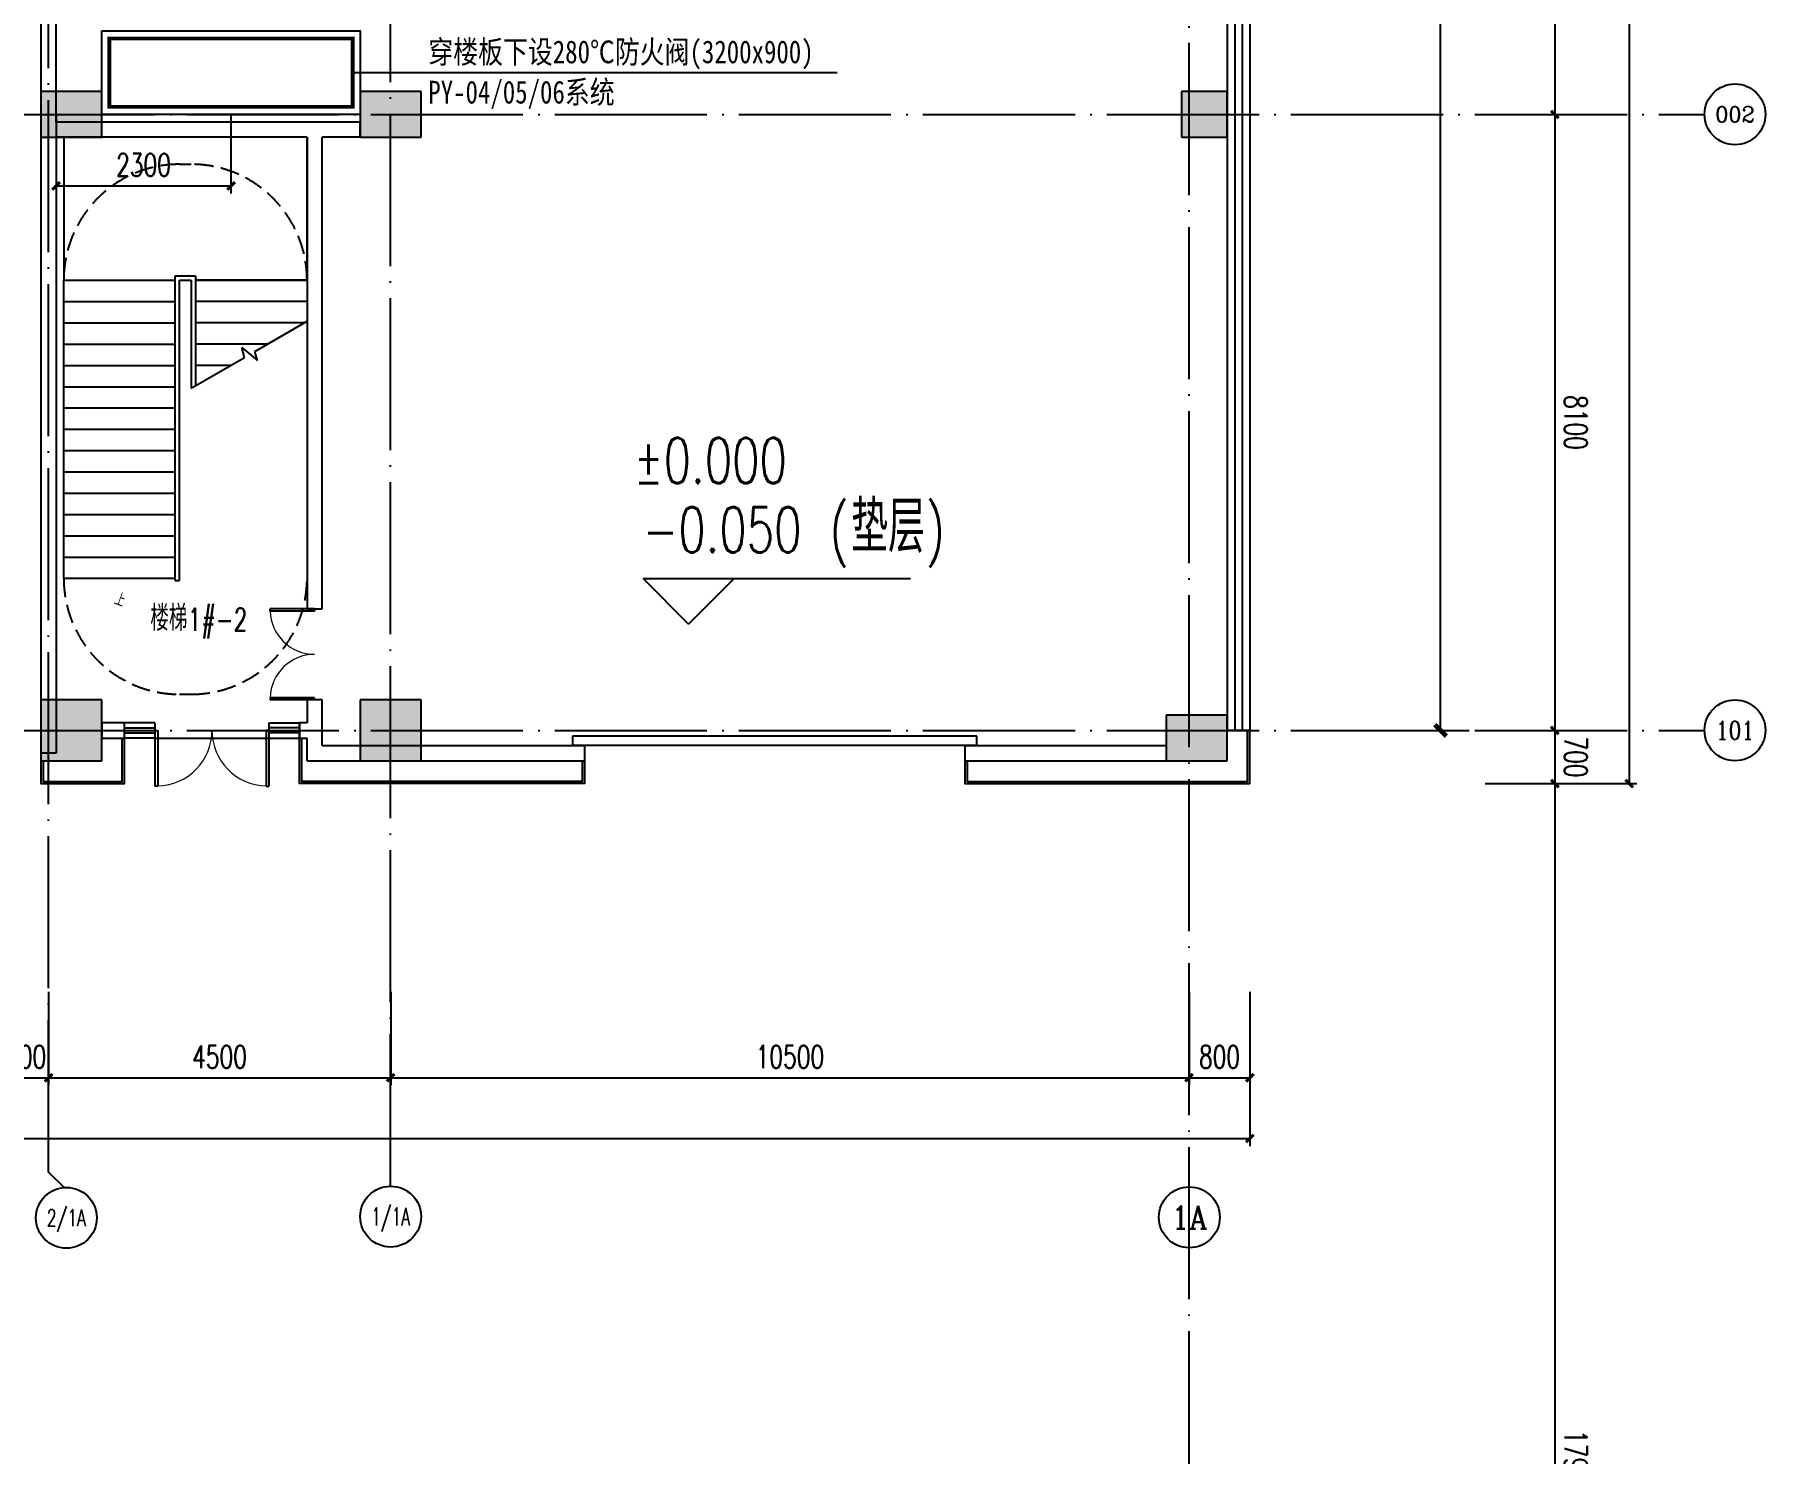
# Model space of a CAD drawing. Extents: x -555607 to 460190, y 498714 to 1664455.
# Drawn here: x -144037 to -121275, y 732312 to 750970 of the extents above; entities that cross this region are included whole.
import ezdxf
from ezdxf.enums import TextEntityAlignment as Align

# ---------------------------------------------------------------- set-up
doc = ezdxf.new("R2010")
doc.units = 0
doc.header["$LTSCALE"] = 1000
doc.header["$MEASUREMENT"] = 0
for name, pattern in [('10平面$0$DASH', [0.35, 0.25, -0.1]), ('DASH', [0.35, 0.25, -0.1]), ('DOTE', [2.42, 2, -0.2, 0.02, -0.2])]:
    doc.linetypes.add(name, pattern=pattern)
doc.layers.get('Defpoints').update_dxf_attribs({"color": 210})
for name, color, linetype in [('10平面$0$WINDOW', 8, 'Continuous'), ('A-AXIS-D', 1, 'Continuous'), ('A-AXIS-DOTE', 14, 'DOTE'), ('A-CURTAIN', 134, 'Continuous'), ('A-SFCE', 30, 'Continuous'), ('A-STAIR', 150, 'Continuous'), ('A-TEXT', 61, 'Continuous'), ('A-防火门窗', 8, 'Continuous'), ('AS-COLN', 6, 'Continuous'), ('AS-WALL', 40, 'Continuous'), ('CURTWALL', 4, 'Continuous'), ('DUCT-暖通风管', 7, 'Continuous'), ('PUB_HATCH', 8, 'Continuous'), ('TH_DIM', 3, 'Continuous'), ('建-标高', 3, 'Continuous'), ('建-窗', 8, 'Continuous'), ('建-箭头', 3, 'Continuous'), ('暖通', 7, 'Continuous')]:
    doc.layers.add(name, color=color, linetype=linetype)
doc.styles.add('-黑体', font='simhei.ttf', dxfattribs={"width": 0.8})
doc.styles.add('_TCH_AXIS', font='COMPLEX', dxfattribs={"bigfont": 'GBCBIG'})
doc.styles.add('_TCH_DIM_T3', font='SIMPLEX', dxfattribs={"width": 0.705882, "bigfont": 'GBCBIG'})
doc.styles.add('A-DIM_T3', font='SIMPLEX', dxfattribs={"width": 0.705882, "bigfont": 'GBCBIG'})
doc.styles.add('A-STANDARD', font='SIMPLEX', dxfattribs={"bigfont": 'GBCBIG'})
doc.styles.add('图框宋体', font='', dxfattribs={"width": 0.75})
doc.styles.get('图框宋体').set_extended_font_data('SimSun')
doc.dimstyles.new('_TCH_ARCH&&100', dxfattribs={"dimtxt": 297.5, "dimasz": 100, "dimexe": 100, "dimexo": 100, "dimgap": 126.25, "dimtad": 1, "dimdec": 0, "dimzin": 0, "dimdsep": 46, "dimtxsty": '_TCH_DIM_T3', "dimblk": 'ARCHTICK', "dimcen": 0.09, "dimclrt": 7, "dimazin": 2, "dimtfac": 1, "dimtdec": 0, "dimtix": 1, "dimtmove": 2, "dimatfit": 3, "dimfxl": 100, "dimtolj": 1, "dimtzin": 0, "dimarcsym": 0})
doc.dimstyles.new('_TCH_ARCH&&150', dxfattribs={"dimtxt": 446.25, "dimasz": 150, "dimexe": 375, "dimexo": 450, "dimgap": 150, "dimtad": 1, "dimdec": 0, "dimzin": 0, "dimdsep": 46, "dimtxsty": '_TCH_DIM_T3', "dimblk": 'ARCHTICK', "dimcen": 0.09, "dimclrt": 7, "dimazin": 2, "dimtfac": 1, "dimtdec": 0, "dimtix": 1, "dimtmove": 2, "dimatfit": 3, "dimfxl": 1, "dimtolj": 1, "dimtzin": 0, "dimarcsym": 0})
doc.dimstyles.new('A-DIM&&100', dxfattribs={"dimtxt": 297.5, "dimasz": 100, "dimexe": 100, "dimexo": 100, "dimgap": 126.25, "dimtad": 1, "dimdec": 0, "dimzin": 0, "dimdsep": 46, "dimtxsty": 'A-DIM_T3', "dimblk": 'ARCHTICK', "dimcen": 0.09, "dimclrt": 7, "dimazin": 2, "dimtfac": 1, "dimtdec": 0, "dimtix": 1, "dimtmove": 2, "dimatfit": 3, "dimfxl": 1, "dimtolj": 1, "dimtzin": 0, "dimarcsym": 0})

# ---------------------------------------------------------------- blocks, each defined once
blk = doc.blocks.new('_ArchTick')
at = {"color": 0, "linetype": 'ByBlock', "const_width": 0.4}
blk.add_lwpolyline([(-0.5, -0.5), (0.5, 0.5)], dxfattribs=at)
blk = doc.blocks.new('*D154')
at = {"layer": 'A-AXIS-D', "color": 0, "lineweight": -2, "transparency": 16777216}
for p, q in [((-254554, 738280), (-254554, 736353)), ((-128054, 738280), (-128054, 736353)), ((-254554, 736453), (-128054, 736453))]:
    blk.add_line(p, q, dxfattribs=at)
at = {"layer": 'Defpoints', "color": 0, "transparency": 16777216}
for p in [(-254554, 738380), (-128054, 738380), (-128054, 736453)]:
    blk.add_point(p, dxfattribs=at)
at = {"layer": 'A-AXIS-D', "color": 0, "lineweight": -2, "transparency": 16777216, "xscale": 100, "yscale": 100, "zscale": 100, "rotation": 180}
blk.add_blockref('_ArchTick', (-254554, 736453), dxfattribs=at)
at = {"layer": 'A-AXIS-D', "color": 0, "lineweight": -2, "transparency": 16777216, "xscale": 100, "yscale": 100, "zscale": 100}
blk.add_blockref('_ArchTick', (-128054, 736453), dxfattribs=at)
at = {"layer": 'A-AXIS-D', "color": 7, "transparency": 16777216, "insert": (-191304, 736728), "char_height": 297.5, "attachment_point": 5, "style": '_TCH_DIM_T3'}
blk.add_mtext('\\A1;126500', dxfattribs=at)
blk = doc.blocks.new('*D163')
at = {"layer": 'A-AXIS-D', "color": 0, "lineweight": -2, "transparency": 16777216}
for p, q in [((-144454, 738380), (-144454, 737153)), ((-143854, 738380), (-143854, 737153)), ((-144454, 737253), (-143854, 737253))]:
    blk.add_line(p, q, dxfattribs=at)
at = {"layer": 'Defpoints', "color": 0, "transparency": 16777216}
for p in [(-144454, 738480), (-143854, 738480), (-143854, 737253)]:
    blk.add_point(p, dxfattribs=at)
at = {"layer": 'A-AXIS-D', "color": 0, "lineweight": -2, "transparency": 16777216, "xscale": 100, "yscale": 100, "zscale": 100, "rotation": 180}
blk.add_blockref('_ArchTick', (-144454, 737253), dxfattribs=at)
at = {"layer": 'A-AXIS-D', "color": 0, "lineweight": -2, "transparency": 16777216, "xscale": 100, "yscale": 100, "zscale": 100}
blk.add_blockref('_ArchTick', (-143854, 737253), dxfattribs=at)
at = {"layer": 'A-AXIS-D', "color": 7, "transparency": 16777216, "insert": (-144154, 737528), "char_height": 297.5, "attachment_point": 5, "style": '_TCH_DIM_T3'}
blk.add_mtext('\\A1;600', dxfattribs=at)
blk = doc.blocks.new('*D164')
at = {"layer": 'A-AXIS-D', "color": 0, "lineweight": -2, "transparency": 16777216}
for p, q in [((-143854, 738380), (-143854, 737153)), ((-139354, 738380), (-139354, 737153)), ((-143854, 737253), (-139354, 737253))]:
    blk.add_line(p, q, dxfattribs=at)
at = {"layer": 'Defpoints', "color": 0, "transparency": 16777216}
for p in [(-143854, 738480), (-139354, 738480), (-139354, 737253)]:
    blk.add_point(p, dxfattribs=at)
at = {"layer": 'A-AXIS-D', "color": 0, "lineweight": -2, "transparency": 16777216, "xscale": 100, "yscale": 100, "zscale": 100, "rotation": 180}
blk.add_blockref('_ArchTick', (-143854, 737253), dxfattribs=at)
at = {"layer": 'A-AXIS-D', "color": 0, "lineweight": -2, "transparency": 16777216, "xscale": 100, "yscale": 100, "zscale": 100}
blk.add_blockref('_ArchTick', (-139354, 737253), dxfattribs=at)
at = {"layer": 'A-AXIS-D', "color": 7, "transparency": 16777216, "insert": (-141604, 737528), "char_height": 297.5, "attachment_point": 5, "style": '_TCH_DIM_T3'}
blk.add_mtext('\\A1;4500', dxfattribs=at)
blk = doc.blocks.new('*D165')
at = {"layer": 'A-AXIS-D', "color": 0, "lineweight": -2, "transparency": 16777216}
for p, q in [((-139354, 738380), (-139354, 737153)), ((-128854, 738380), (-128854, 737153)), ((-139354, 737253), (-128854, 737253))]:
    blk.add_line(p, q, dxfattribs=at)
at = {"layer": 'Defpoints', "color": 0, "transparency": 16777216}
for p in [(-139354, 738480), (-128854, 738480), (-128854, 737253)]:
    blk.add_point(p, dxfattribs=at)
at = {"layer": 'A-AXIS-D', "color": 0, "lineweight": -2, "transparency": 16777216, "xscale": 100, "yscale": 100, "zscale": 100, "rotation": 180}
blk.add_blockref('_ArchTick', (-139354, 737253), dxfattribs=at)
at = {"layer": 'A-AXIS-D', "color": 0, "lineweight": -2, "transparency": 16777216, "xscale": 100, "yscale": 100, "zscale": 100}
blk.add_blockref('_ArchTick', (-128854, 737253), dxfattribs=at)
at = {"layer": 'A-AXIS-D', "color": 7, "transparency": 16777216, "insert": (-134104, 737528), "char_height": 297.5, "attachment_point": 5, "style": '_TCH_DIM_T3'}
blk.add_mtext('\\A1;10500', dxfattribs=at)
blk = doc.blocks.new('*D166')
at = {"layer": 'A-AXIS-D', "color": 0, "lineweight": -2, "transparency": 16777216}
for p, q in [((-128854, 738380), (-128854, 737153)), ((-128054, 738380), (-128054, 737153)), ((-128854, 737253), (-128054, 737253))]:
    blk.add_line(p, q, dxfattribs=at)
at = {"layer": 'Defpoints', "color": 0, "transparency": 16777216}
for p in [(-128854, 738480), (-128054, 738480), (-128054, 737253)]:
    blk.add_point(p, dxfattribs=at)
at = {"layer": 'A-AXIS-D', "color": 0, "lineweight": -2, "transparency": 16777216, "xscale": 100, "yscale": 100, "zscale": 100, "rotation": 180}
blk.add_blockref('_ArchTick', (-128854, 737253), dxfattribs=at)
at = {"layer": 'A-AXIS-D', "color": 0, "lineweight": -2, "transparency": 16777216, "xscale": 100, "yscale": 100, "zscale": 100}
blk.add_blockref('_ArchTick', (-128054, 737253), dxfattribs=at)
at = {"layer": 'A-AXIS-D', "color": 7, "transparency": 16777216, "insert": (-128454, 737528), "char_height": 297.5, "attachment_point": 5, "style": '_TCH_DIM_T3'}
blk.add_mtext('\\A1;800', dxfattribs=at)
blk = doc.blocks.new('*D169')
at = {"layer": 'A-AXIS-D', "color": 0, "lineweight": -2, "transparency": 16777216}
for p, q in [((-124860, 832520), (-122965, 832520)), ((-123065, 832520), (-123065, 741120)), ((-124860, 741120), (-122965, 741120))]:
    blk.add_line(p, q, dxfattribs=at)
at = {"layer": 'Defpoints', "color": 0, "transparency": 16777216}
for p in [(-124960, 832520), (-124960, 741120), (-123065, 741120)]:
    blk.add_point(p, dxfattribs=at)
at = {"layer": 'A-AXIS-D', "color": 0, "lineweight": -2, "transparency": 16777216, "xscale": 100, "yscale": 100, "zscale": 100}
for p, rotation in [((-123065, 832520), 90), ((-123065, 741120), 270)]:
    blk.add_blockref('_ArchTick', p, dxfattribs=dict(at, rotation=rotation))
at = {"layer": 'A-AXIS-D', "color": 7, "transparency": 16777216, "insert": (-122790, 786820), "char_height": 297.5, "attachment_point": 5, "rotation": 270, "style": '_TCH_DIM_T3'}
blk.add_mtext('\\A1;91400', dxfattribs=at)
blk = doc.blocks.new('*D211')
at = {"layer": 'A-AXIS-D', "color": 0, "lineweight": -2, "transparency": 16777216}
for p, q in [((-124960, 758020), (-123944, 758020)), ((-124044, 758020), (-124044, 749920)), ((-124960, 749920), (-123944, 749920))]:
    blk.add_line(p, q, dxfattribs=at)
at = {"layer": 'Defpoints', "color": 0, "transparency": 16777216}
for p in [(-125060, 758020), (-125060, 749920), (-124044, 749920)]:
    blk.add_point(p, dxfattribs=at)
at = {"layer": 'A-AXIS-D', "color": 0, "lineweight": -2, "transparency": 16777216, "xscale": 100, "yscale": 100, "zscale": 100}
for p, rotation in [((-124044, 758020), 90), ((-124044, 749920), 270)]:
    blk.add_blockref('_ArchTick', p, dxfattribs=dict(at, rotation=rotation))
at = {"layer": 'A-AXIS-D', "color": 7, "transparency": 16777216, "insert": (-123769, 753970), "char_height": 297.5, "attachment_point": 5, "rotation": 270, "style": 'A-DIM_T3'}
blk.add_mtext('\\A1;8100', dxfattribs=at)
blk = doc.blocks.new('*D212')
at = {"layer": 'A-AXIS-D', "color": 0, "lineweight": -2, "transparency": 16777216}
for p, q in [((-124960, 749920), (-123944, 749920)), ((-124044, 749920), (-124044, 741820)), ((-124960, 741820), (-123944, 741820))]:
    blk.add_line(p, q, dxfattribs=at)
at = {"layer": 'Defpoints', "color": 0, "transparency": 16777216}
for p in [(-125060, 749920), (-125060, 741820), (-124044, 741820)]:
    blk.add_point(p, dxfattribs=at)
at = {"layer": 'A-AXIS-D', "color": 0, "lineweight": -2, "transparency": 16777216, "xscale": 100, "yscale": 100, "zscale": 100}
for p, rotation in [((-124044, 749920), 90), ((-124044, 741820), 270)]:
    blk.add_blockref('_ArchTick', p, dxfattribs=dict(at, rotation=rotation))
at = {"layer": 'A-AXIS-D', "color": 7, "transparency": 16777216, "insert": (-123769, 745870), "char_height": 297.5, "attachment_point": 5, "rotation": 270, "style": 'A-DIM_T3'}
blk.add_mtext('\\A1;8100', dxfattribs=at)
blk = doc.blocks.new('*D213')
at = {"layer": 'A-AXIS-D', "color": 0, "lineweight": -2, "transparency": 16777216}
for p, q in [((-124960, 741820), (-123944, 741820)), ((-124044, 741820), (-124044, 741120)), ((-124960, 741120), (-123944, 741120))]:
    blk.add_line(p, q, dxfattribs=at)
at = {"layer": 'Defpoints', "color": 0, "transparency": 16777216}
for p in [(-125060, 741820), (-125060, 741120), (-124044, 741120)]:
    blk.add_point(p, dxfattribs=at)
at = {"layer": 'A-AXIS-D', "color": 0, "lineweight": -2, "transparency": 16777216, "xscale": 100, "yscale": 100, "zscale": 100}
for p, rotation in [((-124044, 741820), 90), ((-124044, 741120), 270)]:
    blk.add_blockref('_ArchTick', p, dxfattribs=dict(at, rotation=rotation))
at = {"layer": 'A-AXIS-D', "color": 7, "transparency": 16777216, "insert": (-123769, 741470), "char_height": 297.5, "attachment_point": 5, "rotation": 270, "style": 'A-DIM_T3'}
blk.add_mtext('\\A1;700', dxfattribs=at)
blk = doc.blocks.new('*D214')
at = {"layer": 'A-AXIS-D', "color": 0, "lineweight": -2, "transparency": 16777216}
for p, q in [((-124960, 741120), (-123944, 741120)), ((-124044, 741120), (-124044, 723220)), ((-124960, 723220), (-123944, 723220))]:
    blk.add_line(p, q, dxfattribs=at)
at = {"layer": 'Defpoints', "color": 0, "transparency": 16777216}
for p in [(-125060, 741120), (-125060, 723220), (-124044, 723220)]:
    blk.add_point(p, dxfattribs=at)
at = {"layer": 'A-AXIS-D', "color": 0, "lineweight": -2, "transparency": 16777216, "xscale": 100, "yscale": 100, "zscale": 100}
for p, rotation in [((-124044, 741120), 90), ((-124044, 723220), 270)]:
    blk.add_blockref('_ArchTick', p, dxfattribs=dict(at, rotation=rotation))
at = {"layer": 'A-AXIS-D', "color": 7, "transparency": 16777216, "insert": (-123769, 732170), "char_height": 297.5, "attachment_point": 5, "rotation": 270, "style": 'A-DIM_T3'}
blk.add_mtext('\\A1;17900', dxfattribs=at)
blk = doc.blocks.new('WINDOW2DLIB$DYNSTYLE$00000005')
at = {"color": 0}
for points in [[(-0.5, 0.5), (-0.5, -0.5)], [(-0.5, 0.5), (0.5, 0.5)], [(0.5, 0.167), (-0.5, 0.167)], [(0.5, -0.5), (0.5, 0.5)], [(0.5, -0.167), (-0.5, -0.167)], [(-0.5, -0.5), (0.5, -0.5)]]:
    blk.add_lwpolyline(points, dxfattribs=at)
blk = doc.blocks.new('DOOR2DLIB$SYSLIB$00000108')
at = {"color": 0}
for p, q in [((-0.5, 0), (-0.5, 0.4875)), ((-0.475, 0.4875), (-0.5, 0.4875)), ((-0.475, 0), (-0.475, 0.4875)), ((0.475, 0), (0.475, 0.4875)), ((0.475, 0.4875), (0.5, 0.4875)), ((0.5, 0), (0.5, 0.4875)), ((-0.5, 0), (-0.475, 0)), ((0.5, 0), (0.475, 0))]:
    blk.add_line(p, q, dxfattribs=at)
at = {"color": 0, "lineweight": 13}
for centre, start, end in [((-0.4875, 0), 0, 88.53072), ((0.4875, 0), 91.46928, 180)]:
    blk.add_arc(centre, 0.4875, start, end, dxfattribs=at)
blk = doc.blocks.new('$DorLib2D$00000002')
for p, q in [((-0.5, 0), (-0.5, 0.4875)), ((-0.475, 0.4875), (-0.5, 0.4875)), ((-0.475, 0), (-0.475, 0.4875)), ((0.475, 0), (0.475, 0.4875)), ((0.475, 0.4875), (0.5, 0.4875)), ((0.5, 0), (0.5, 0.4875)), ((-0.5, 0), (-0.475, 0)), ((0.5, 0), (0.475, 0))]:
    blk.add_line(p, q)
at = {"lineweight": 13}
for centre, start, end in [((-0.4875, 0), 0, 88.53072), ((0.4875, 0), 91.46928, 180)]:
    blk.add_arc(centre, 0.4875, start, end, dxfattribs=at)
blk = doc.blocks.new('10平面$0$$DorLib2D$00000126')
at = {"color": 0, "linetype": 'Continuous'}
for p, q in [((-0.532, 0.5), (-0.532, 0.9)), ((0.532, 0.9), (0.532, 0.5))]:
    blk.add_line(p, q, dxfattribs=at)
at = {"color": 0, "linetype": '10平面$0$DASH'}
for p, q in [((-0.532, 0.9), (0.532, 0.9)), ((-0.532, 0.5), (0.532, 0.5))]:
    blk.add_line(p, q, dxfattribs=at)
blk = doc.blocks.new('*D571')
at = {"layer": 'Defpoints', "color": 0, "transparency": 16777216}
for p in [(-143754, 750020), (-141454, 750020), (-141454, 748981)]:
    blk.add_point(p, dxfattribs=at)
at = {"layer": 'TH_DIM', "color": 0, "lineweight": -2, "transparency": 16777216}
for p, q in [((-143754, 749920), (-143754, 748881)), ((-141454, 749920), (-141454, 748881)), ((-143754, 748981), (-141454, 748981))]:
    blk.add_line(p, q, dxfattribs=at)
at = {"layer": 'TH_DIM', "color": 0, "lineweight": -2, "transparency": 16777216, "xscale": 100, "yscale": 100, "zscale": 100, "rotation": 180}
blk.add_blockref('_ArchTick', (-143754, 748981), dxfattribs=at)
at = {"layer": 'TH_DIM', "color": 0, "lineweight": -2, "transparency": 16777216, "xscale": 100, "yscale": 100, "zscale": 100}
blk.add_blockref('_ArchTick', (-141454, 748981), dxfattribs=at)
at = {"layer": 'TH_DIM', "color": 7, "transparency": 16777216, "insert": (-142604, 749256), "char_height": 297.5, "attachment_point": 5, "style": '_TCH_DIM_T3'}
blk.add_mtext('\\A1;2300', dxfattribs=at)
blk = doc.blocks.new('*D621')
at = {"layer": 'Defpoints', "color": 0, "transparency": 16777216}
for p in [(-127182, 823720), (-125547, 823720), (-127182, 741820)]:
    blk.add_point(p, dxfattribs=at)
at = {"layer": 'TH_DIM', "color": 0, "lineweight": -2, "transparency": 16777216}
for p, q in [((-126732, 823720), (-125172, 823720)), ((-125547, 741820), (-125547, 823720)), ((-126732, 741820), (-125172, 741820))]:
    blk.add_line(p, q, dxfattribs=at)
at = {"layer": 'TH_DIM', "color": 0, "lineweight": -2, "transparency": 16777216, "xscale": 150, "yscale": 150, "zscale": 150}
for p, rotation in [((-125547, 823720), 90), ((-125547, 741820), 270)]:
    blk.add_blockref('_ArchTick', p, dxfattribs=dict(at, rotation=rotation))
at = {"layer": 'TH_DIM', "color": 7, "transparency": 16777216, "insert": (-125995, 782770), "char_height": 446.25, "attachment_point": 5, "rotation": 90, "style": '图框宋体'}
blk.add_mtext('\\A1;本侧101轴至011轴储烟仓以下开窗(门)面积共计:29.4平方', dxfattribs=at)

msp = doc.modelspace()

# ---------------------------------------------------------------- hatches: boundary and pattern name
at = {"layer": 'PUB_HATCH'}
for points in [[(-143954.2, 749620), (-143154.2, 749620), (-143154.2, 750220), (-143954.2, 750220)], [(-139754.2, 749620), (-138954.2, 749620), (-138954.2, 750220), (-139754.2, 750220)], [(-128954.2, 749620), (-128354.2, 749620), (-128354.2, 750220), (-128954.2, 750220)], [(-143954.2, 741420), (-143154.2, 741420), (-143154.2, 742220), (-143954.2, 742220)], [(-139754.2, 741420), (-138954.2, 741420), (-138954.2, 742220), (-139754.2, 742220)], [(-129154.2, 741420), (-128354.2, 741420), (-128354.2, 742020), (-129154.2, 742020)]]:
    msp.add_hatch(color=256, dxfattribs=at).paths.add_polyline_path(points)

# ---------------------------------------------------------------- linework, layer by layer
at = {"layer": '10平面$0$WINDOW'}
msp.add_line((-142454.2, 741720), (-140954.2, 741720), dxfattribs=at)
at = {"layer": 'A-AXIS-D'}
for centre in [(-121674.9, 749921.1), (-121674.9, 741821.1), (-143619.1, 735410), (-139354.2, 735426.1), (-128850.9, 735417)]:
    msp.add_circle(centre, 400, dxfattribs=at)
at = {"layer": 'A-AXIS-DOTE', "color": 250}
for p, q in [((-139354.2, 735826.1), (-139354.2, 841482.3)), ((-128854.2, 540740), (-128854.2, 841482.3)), ((-143854.2, 736010), (-143854.2, 841220)), ((-144454.2, 749920), (-122074.9, 749920)), ((-144454.2, 741820), (-122074.9, 741820)), ((-143649.3, 735808.9), (-143854.2, 736010))]:
    msp.add_line(p, q, dxfattribs=at)
at = {"layer": 'A-CURTAIN', "color": 8}
for points in [[(-131804.2, 741420), (-131804.2, 741120), (-128054.2, 741120), (-128054.2, 741820)], [(-131774.2, 741420), (-131774.2, 741150), (-128084.2, 741150), (-128084.2, 741820)], [(-143954.2, 741420), (-143954.2, 741120), (-142854.2, 741120), (-142854.2, 741720)], [(-143924.2, 741420), (-143924.2, 741150), (-142884.2, 741150), (-142884.2, 741720)], [(-136804.2, 741420), (-136804.2, 741120), (-140554.2, 741120), (-140554.2, 741720)], [(-136834.2, 741420), (-136834.2, 741150), (-140524.2, 741150), (-140524.2, 741720)]]:
    msp.add_lwpolyline(points, dxfattribs=at)
at = {"layer": 'A-SFCE', "color": 250, "linetype": 'DASH'}
for p, q in [((-142129.2, 749265), (-141979.2, 749265)), ((-142129.2, 742295), (-141979.2, 742295))]:
    msp.add_line(p, q, dxfattribs=at)
for points in [[(-143654.2, 747740, -0.4142136), (-142129.2, 749265)], [(-140454.2, 747740, 0.4142136), (-141979.2, 749265)], [(-143654.2, 743820, 0.4142136), (-142129.2, 742295)], [(-140454.2, 743820, -0.4142136), (-141979.2, 742295)]]:
    msp.add_lwpolyline(points, format="xyb", dxfattribs=at)
at = {"layer": 'A-STAIR', "color": 8}
for p, q in [((-140454.2, 749620), (-143654.2, 749620)), ((-143654.2, 749620), (-143654.2, 747740)), ((-140454.2, 747740), (-140454.2, 749620)), ((-143654.2, 743820), (-143654.2, 747740)), ((-143654.2, 747740), (-142189.2, 747740)), ((-143654.2, 747740), (-142189.2, 747740)), ((-142189.2, 743790), (-142189.2, 747800)), ((-142189.2, 747800), (-141919.2, 747800)), ((-142129.2, 743820), (-142129.2, 747740)), ((-142129.2, 743790), (-142129.2, 747740)), ((-142129.2, 747740), (-141979.2, 747740)), ((-142129.2, 747740), (-141979.2, 747740)), ((-141979.2, 747740), (-141979.2, 746319.8)), ((-141979.2, 747740), (-141979.2, 746319.8)), ((-141919.2, 747800), (-141919.2, 746354.4)), ((-140454.2, 747740), (-141919.2, 747740)), ((-141919.2, 747740), (-140454.2, 747740)), ((-140454.2, 747740), (-140454.2, 747200.2)), ((-143654.2, 747460), (-142189.2, 747460)), ((-140454.2, 747460), (-141919.2, 747460)), ((-143654.2, 747180), (-142189.2, 747180)), ((-140489.2, 747180), (-141919.2, 747180)), ((-141138.9, 746804.9), (-140454.2, 747200.2)), ((-143654.2, 746900), (-142189.2, 746900)), ((-140974.2, 746900), (-141919.2, 746900)), ((-141277.2, 746725.1), (-141312.1, 746855.5)), ((-141312.1, 746855.5), (-141106.1, 746682.6)), ((-143654.2, 746620), (-142189.2, 746620)), ((-141979.2, 746319.8), (-141277.2, 746725.1)), ((-141459.2, 746620), (-141919.2, 746620)), ((-141106.1, 746682.6), (-141138.9, 746804.9)), ((-143654.2, 746340), (-142189.2, 746340)), ((-143654.2, 746060), (-142189.2, 746060)), ((-143654.2, 745780), (-142189.2, 745780)), ((-143654.2, 745500), (-142189.2, 745500)), ((-143654.2, 745220), (-142189.2, 745220)), ((-143654.2, 744940), (-142189.2, 744940)), ((-143654.2, 744660), (-142189.2, 744660)), ((-143654.2, 744380), (-142189.2, 744380)), ((-143654.2, 744100), (-142189.2, 744100)), ((-143654.2, 743820), (-142189.2, 743820)), ((-142189.2, 743790), (-142129.2, 743790))]:
    msp.add_line(p, q, dxfattribs=at)
at = {"layer": 'AS-COLN'}
for p, q in [((-143154.2, 750220), (-143954.2, 750220)), ((-143954.2, 750220), (-143954.2, 749620)), ((-143154.2, 749620), (-143154.2, 750220)), ((-138954.2, 750220), (-139754.2, 750220)), ((-139754.2, 750220), (-139754.2, 749620)), ((-138954.2, 749620), (-138954.2, 750220)), ((-128354.2, 750220), (-128954.2, 750220)), ((-128954.2, 750220), (-128954.2, 749620)), ((-128354.2, 749620), (-128354.2, 750220)), ((-143954.2, 749620), (-143154.2, 749620)), ((-139754.2, 749620), (-138954.2, 749620)), ((-128954.2, 749620), (-128354.2, 749620))]:
    msp.add_line(p, q, dxfattribs=at)
at = {"layer": 'AS-COLN', "color": 3}
for p, q in [((-143154.2, 742220), (-143954.2, 742220)), ((-143954.2, 742220), (-143954.2, 741420)), ((-143154.2, 741420), (-143154.2, 742220)), ((-138954.2, 742220), (-139754.2, 742220)), ((-139754.2, 742220), (-139754.2, 741420)), ((-138954.2, 741420), (-138954.2, 742220)), ((-128354.2, 742020), (-129154.2, 742020)), ((-129154.2, 742020), (-129154.2, 741420)), ((-128354.2, 741420), (-128354.2, 742020)), ((-143954.2, 741420), (-143154.2, 741420)), ((-139754.2, 741420), (-138954.2, 741420)), ((-129154.2, 741420), (-128354.2, 741420))]:
    msp.add_line(p, q, dxfattribs=at)
at = {"layer": 'AS-WALL'}
for p, q in [((-143954.2, 753470), (-143954.2, 749720)), ((-143754.2, 749820), (-143754.2, 753470)), ((-140354.2, 749820), (-143754.2, 749820)), ((-139754.2, 749820), (-140354.2, 749820)), ((-139754.2, 749620), (-139754.2, 749820)), ((-143954.2, 749720), (-143954.2, 741520)), ((-140454.2, 749620), (-143754.2, 749620)), ((-143754.2, 749620), (-143754.2, 741520)), ((-140454.2, 749620), (-140454.2, 743420)), ((-139754.2, 749620), (-140254.2, 749620)), ((-140254.2, 743420), (-140254.2, 749620)), ((-140454.2, 743420), (-140254.2, 743420)), ((-140254.2, 742220), (-140454.2, 742220)), ((-140454.2, 742220), (-140454.2, 741920)), ((-140254.2, 741820), (-140254.2, 742220)), ((-142854.2, 741920), (-143154.2, 741920)), ((-143154.2, 741920), (-143154.2, 741720)), ((-142854.2, 741720), (-142854.2, 741920)), ((-140454.2, 741920), (-140554.2, 741920)), ((-140554.2, 741920), (-140554.2, 741720)), ((-140254.2, 741620), (-140254.2, 741820)), ((-143154.2, 741720), (-142854.2, 741720)), ((-140554.2, 741720), (-140454.2, 741720)), ((-140454.2, 741420), (-140454.2, 741720)), ((-140254.2, 741620), (-136804.2, 741620)), ((-136804.2, 741620), (-136804.2, 741420)), ((-131804.2, 741620), (-129154.2, 741620)), ((-131804.2, 741620), (-131804.2, 741420)), ((-129154.2, 741620), (-129154.2, 741420)), ((-143754.2, 741520), (-143954.2, 741520)), ((-140454.2, 741420), (-136804.2, 741420)), ((-131804.2, 741420), (-129154.2, 741420))]:
    msp.add_line(p, q, dxfattribs=at)
at = {"layer": 'CURTWALL', "color": 8}
for p, q in [((-128354.2, 774220), (-128354.2, 741820)), ((-128254.2, 774220), (-128254.2, 741820)), ((-128154.2, 774220), (-128154.2, 741820)), ((-128054.2, 774220), (-128054.2, 741820)), ((-128054.2, 741820), (-128354.2, 741820))]:
    msp.add_line(p, q, dxfattribs=at)
at = {"layer": 'DUCT-暖通风管', "const_width": 50}
msp.add_lwpolyline([(-143054.2, 750920), (-139854.2, 750920)], dxfattribs=at)
msp.add_lwpolyline([(-143054.2, 750920), (-139854.2, 750920)], dxfattribs=at)
at = {"layer": '建-标高', "color": 8}
for p, q in [((-135435.6, 743215.8), (-136035.6, 743815.8)), ((-136035.6, 743815.8), (-132515.6, 743815.8)), ((-135435.6, 743215.8), (-134835.6, 743815.8))]:
    msp.add_line(p, q, dxfattribs=at)
at = {"layer": '建-箭头', "color": 8}
msp.add_lwpolyline([(-142891.7, 743680, 0, 0, 0), (-142891.7, 748680, 0, 0, 0), (-141216.7, 748680, 0, 0, 0), (-141216.7, 747050, 40, 0, 0), (-141216.7, 746900, 0, 0, 0)], format="xyseb", dxfattribs=at)
at = {"layer": '暖通', "color": 7}
msp.add_line((-139854.2, 750470), (-133480, 750470), dxfattribs=at)
msp.add_lwpolyline([(-143154.2, 751020), (-139754.2, 751020), (-139754.2, 749920), (-143154.2, 749920)], close=True, dxfattribs=at)
at = {"layer": '暖通', "color": 7, "const_width": 50}
msp.add_lwpolyline([(-143054.2, 750920), (-139854.2, 750920), (-139854.2, 750020), (-143054.2, 750020)], close=True, dxfattribs=at)

# ---------------------------------------------------------------- block references
at = {"layer": '10平面$0$WINDOW'}
for name, p, xscale, yscale, zscale, rotation in [('DOOR2DLIB$SYSLIB$00000108', (-141704.2, 741820), -1500, -1500, 199.9999999999999, 2.382180919633192e-12), ('10平面$0$$DorLib2D$00000126', (-134304.2, 741472.2), 5000, -300, 300, 180.0000000000008)]:
    msp.add_blockref(name, p, dxfattribs=dict(at, xscale=xscale, yscale=yscale, zscale=zscale, rotation=rotation))
at = {"layer": 'A-防火门窗', "color": 8, "xscale": 1200, "yscale": 1200, "zscale": 199.9999999999999, "rotation": 89.99999999913906}
msp.add_blockref('$DorLib2D$00000002', (-140354.2, 742820), dxfattribs=at)
at = {"layer": '建-窗', "yscale": 199.9999999999999, "zscale": 199.9999999999999, "rotation": 2.382180919633192e-12}
for p, xscale in [((-142654.2, 741820), -400.0000052643009), ((-140754.2, 741820), 400.0000052643009)]:
    msp.add_blockref('WINDOW2DLIB$DYNSTYLE$00000005', p, dxfattribs=dict(at, xscale=xscale))

# ---------------------------------------------------------------- texts
at = {"layer": 'A-AXIS-D', "color": 7, "style": '_TCH_AXIS'}
for s, height, p, p2 in [('002', 202.97, (-121935.9, 749819.6), (-121413.9, 749819.6)), ('101', 241.21, (-121927.6, 741700.5), (-121422.2, 741700.5)), ('1A', 300.65, (-129087.1, 735266.7), (-128614.7, 735266.7))]:
    msp.add_text(s, height=height, dxfattribs=at).set_placement(p, p2, align=Align.FIT)
at = {"layer": 'A-AXIS-D', "color": 7, "style": '_TCH_AXIS', "width": 0.65625}
for s, height, p, p2 in [('2/1A', 219.77, (-143876.6, 735300.1), (-143361.5, 735300.1)), ('1/1A', 232.83, (-139608.8, 735309.7), (-139099.5, 735309.7))]:
    msp.add_text(s, height=height, dxfattribs=at).set_placement(p, p2, align=Align.FIT)
at = {"layer": 'A-TEXT', "color": 8, "style": 'A-STANDARD'}
msp.add_text('楼梯', height=337.59, dxfattribs=at).set_placement((-142514.2, 743129.2))
at = {"layer": 'A-TEXT', "color": 8, "style": 'A-STANDARD', "width": 0.705882}
msp.add_text('1#-2', height=297.5, dxfattribs=at).set_placement((-142022.7, 743129.2))
at = {"layer": '建-标高', "color": 8, "style": 'A-STANDARD', "width": 0.705882}
for s, p in [('%%P0.000', (-136159.2, 745070.8)), ('(', (-133579.2, 744160.8)), (')', (-132316.2, 744160.8)), ('-0.050', (-136039.2, 744160.8))]:
    msp.add_text(s, height=595, dxfattribs=at).set_placement(p)
at = {"layer": '建-标高', "color": 8, "style": 'A-STANDARD'}
msp.add_text('垫层', height=675.18, dxfattribs=at).set_placement((-133299.2, 744160.8))
at = {"layer": '建-箭头', "color": 8, "style": 'A-STANDARD'}
msp.add_text('上', height=168.8, rotation=339.92971, dxfattribs=at).set_placement((-143000.7, 743481))
at = {"layer": '暖通', "style": '-黑体', "width": 0.8}
for s, p in [('穿楼板下设280℃防火阀(3200x900)', (-138859.2, 750593.8, 5000)), ('PY-04/05/06系统', (-138859.2, 750063.8, 5000))]:
    msp.add_text(s, height=300, dxfattribs=at).set_placement(p)

# ---------------------------------------------------------------- dimensions: what is measured, and where the dimension line sits
at = {"layer": 'A-AXIS-D'}
for base, p1, p2, text, dimstyle, picture, middle in [((-123064.5, 741120), (-124960, 832520), (-124960, 741120), '91400', '_TCH_ARCH&&100', '*D169', (-122789.5, 786820)), ((-124044.2, 749920), (-125060, 758020), (-125060, 749920), '8100', 'A-DIM&&100', '*D211', (-123769.2, 753970)), ((-124044.2, 741820), (-125060, 749920), (-125060, 741820), '8100', 'A-DIM&&100', '*D212', (-123769.2, 745870)), ((-124044.2, 741120), (-125060, 741820), (-125060, 741120), '700', 'A-DIM&&100', '*D213', (-123769.2, 741470)), ((-124044.2, 723220), (-125060, 741120), (-125060, 723220), '17900', 'A-DIM&&100', '*D214', (-123769.2, 732170))]:
    dim = msp.add_linear_dim(base=base, p1=p1, p2=p2, angle=270, text=text, dimstyle=dimstyle, override={"dimgap": 0}, dxfattribs=at)
    dim.commit()
    dim.dimension.update_dxf_attribs({"geometry": picture, "text_midpoint": middle, "dimtype": 129, "text_rotation": 270})
for base, p1, p2, text, picture, middle in [((-143854.2, 737253.3), (-144454.2, 738480), (-143854.2, 738480), '600', '*D163', (-144154.2, 737528.3)), ((-139354.2, 737253.3), (-143854.2, 738480), (-139354.2, 738480), '4500', '*D164', (-141604.2, 737528.3)), ((-128854.2, 737253.3), (-139354.2, 738480), (-128854.2, 738480), '10500', '*D165', (-134104.2, 737528.3)), ((-128054.2, 737253.3), (-128854.2, 738480), (-128054.2, 738480), '800', '*D166', (-128454.2, 737528.3)), ((-128054.2, 736453.3), (-254554.2, 738380), (-128054.2, 738380), '126500', '*D154', (-191304.2, 736728.3))]:
    dim = msp.add_linear_dim(base=base, p1=p1, p2=p2, angle=0, text=text, dimstyle='_TCH_ARCH&&100', override={"dimgap": 0}, dxfattribs=at)
    dim.commit()
    dim.dimension.update_dxf_attribs({"geometry": picture, "text_midpoint": middle, "dimtype": 129})
at = {"layer": 'TH_DIM', "color": 7}
dim = msp.add_aligned_dim(p1=(-127181.5, 741820), p2=(-127181.5, 823720), distance=-1634.1, text='本侧101轴至011轴储烟仓以下开窗(门)面积共计:29.4平方', dimstyle='_TCH_ARCH&&150', override={"dimtxsty": '图框宋体'}, dxfattribs=at)
dim.commit()
dim.dimension.update_dxf_attribs({"geometry": '*D621', "text_midpoint": (-125995.3, 782770)})
dim = msp.add_aligned_dim(p1=(-143754.2, 750020), p2=(-141454.2, 750020), distance=-1038.9, text='2300', dimstyle='_TCH_ARCH&&100', dxfattribs=at)
dim.commit()
dim.dimension.update_dxf_attribs({"geometry": '*D571', "text_midpoint": (-142604.2, 749256.1)})

doc.saveas('drawing.dxf')
